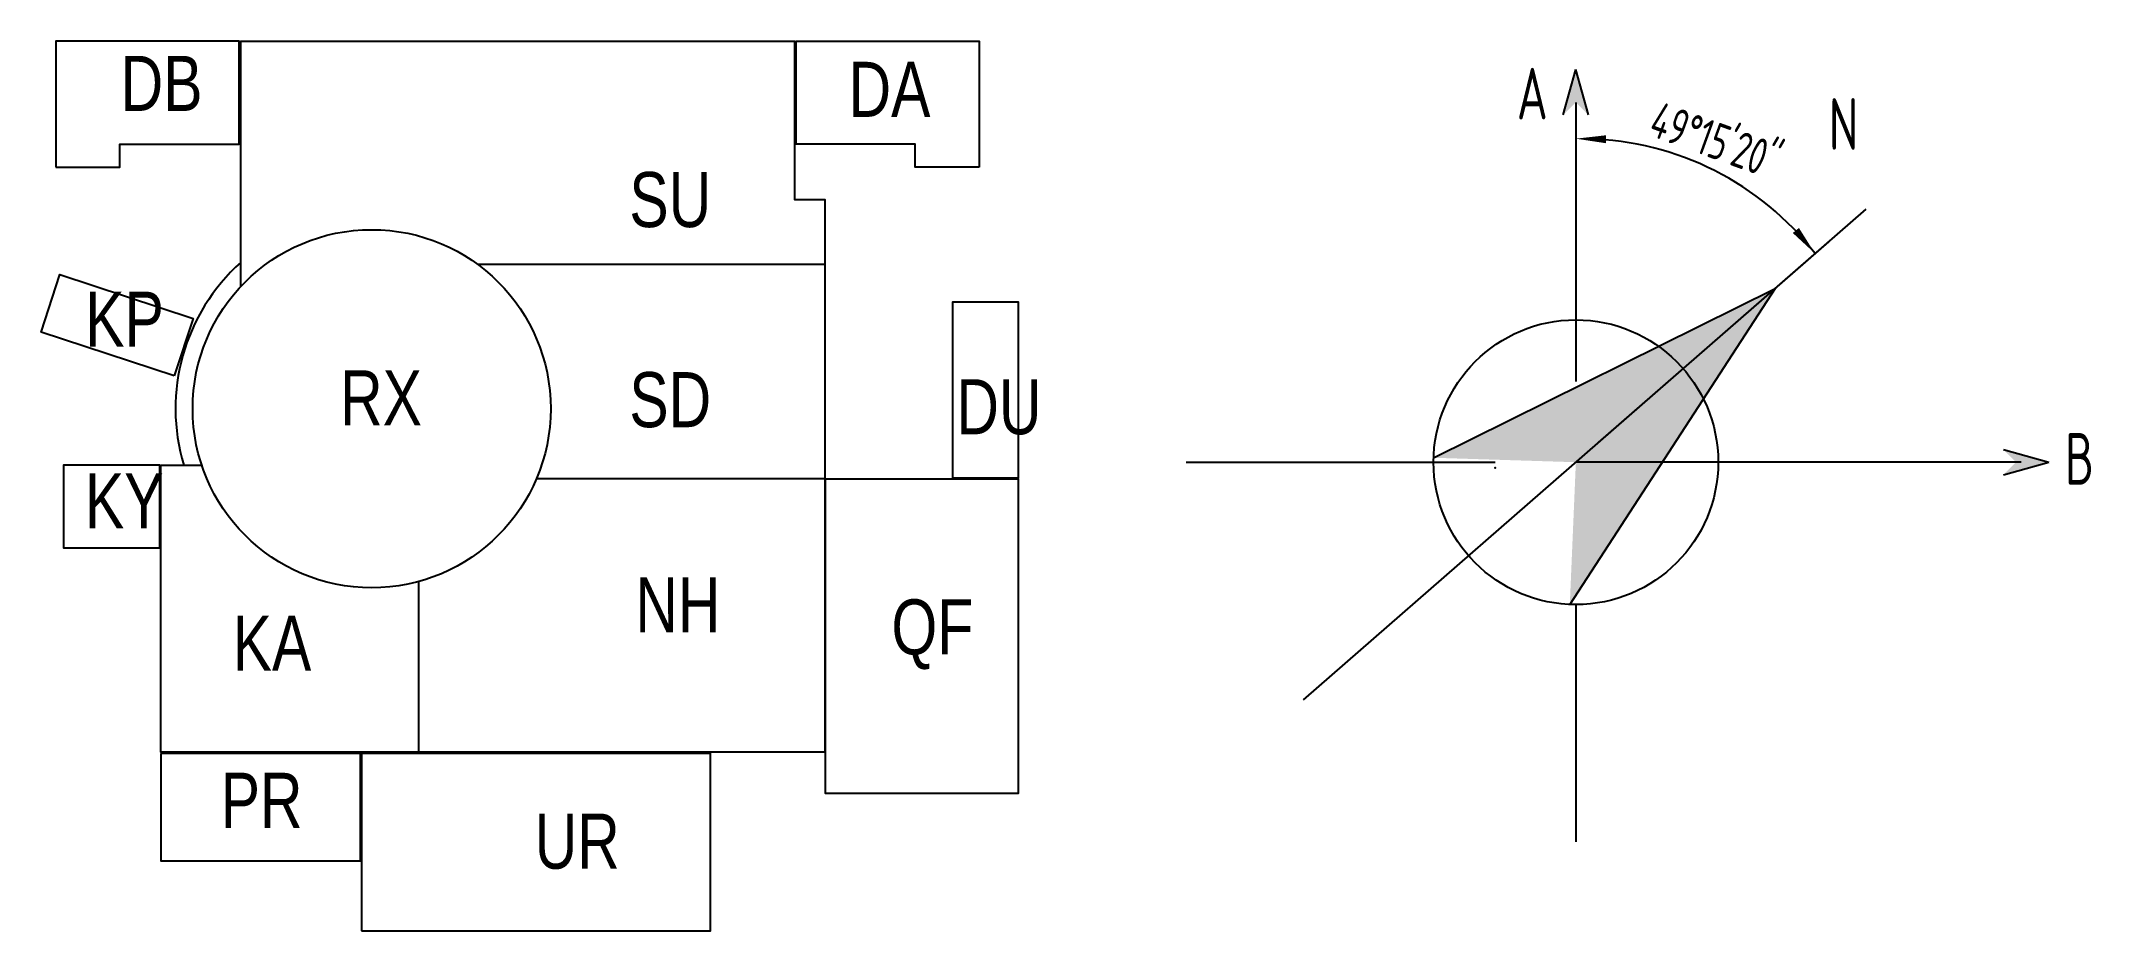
# Model space of a CAD drawing. Header units: millimetres. Extents: x -961 to 4995, y -1517 to 1068.
import ezdxf

# ---------------------------------------------------------------- set-up
doc = ezdxf.new("R2010")
doc.units = ezdxf.units.MM
doc.header["$LTSCALE"] = 1000
for name, color, linetype in [('DIM', 3, 'Continuous'), ('土建', 4, 'Continuous'), ('指北针', 3, 'Continuous')]:
    doc.layers.add(name, color=color, linetype=linetype)
doc.styles.add('TSSD_Dimension', font='Tssdeng.shx', dxfattribs={"width": 0.7, "bigfont": 'hztxt.shx'})

# ---------------------------------------------------------------- blocks, each defined once
blk = doc.blocks.new('_ClosedBlank')
at = {"color": 0}
blk.add_lwpolyline([(0, 0, 0, 0.658, 0), (-2.5, 0, 0.658, 0.658, 0)], format="xyseb", dxfattribs=at)

msp = doc.modelspace()

# ---------------------------------------------------------------- linework, layer by layer
at = {"layer": 'DIM'}
msp.add_arc((3513.9, -74.8), 858.6, 37.70894, 88.71438, dxfattribs=at)
at = {"layer": '土建', "color": 3, "linetype": 'ByBlock'}
for p, q in [((3498.2, 889.8), (3498.2, 79.2)), ((2706.6, -845.3), (4341.2, 579.3)), ((3564.2, -97.9), (4232.9, 485)), ((2366.1, -155.5), (3263.5, -155.5)), ((4791.5, -155.1), (3498.2, -155.4)), ((3498.2, -568.9), (3498.2, -1258.1))]:
    msp.add_line(p, q, dxfattribs=at)
at = {"layer": '土建', "color": 0, "linetype": 'ByBlock'}
for p, q in [((1316, 418.4), (308.8, 418.4)), ((1316, -204), (478.3, -204)), ((137, -998), (137, -501.6))]:
    msp.add_line(p, q, dxfattribs=at)
for points in [[(-917.2, 702), (-731.2, 702), (-731.2, 768), (-385.2, 768), (-385.2, 1068), (-917.2, 1068), (-917.2, 702)], [(-380, 355), (-380, 1068), (1228, 1068), (1228, 608), (1316, 608), (1316, -998), (-612.2, -998), (-612.2, -164), (-493.5, -164)], [(1765.2, 702), (1579.2, 702), (1579.2, 768), (1233.2, 768), (1233.2, 1068), (1765.2, 1068), (1765.2, 702)], [(-612.2, -1001), (-612.2, -1313), (-32.2, -1313), (-32.2, -1001), (-612.2, -1001)]]:
    msp.add_lwpolyline(points, dxfattribs=at)
for points in [[(-573.6, 95), (-960.6, 222.1), (-905.9, 389.4), (-518.1, 262)], [(1688, -202), (1688, 310), (1878, 310), (1878, -202)], [(-615.2, -164), (-895.2, -164), (-895.2, -404), (-615.2, -404)], [(1318, -204), (1878, -204), (1878, -1118), (1318, -1118)], [(-30, -1517), (984, -1517), (984, -1001), (-30, -1001)]]:
    msp.add_lwpolyline(points, close=True, dxfattribs=at)
at = {"layer": '土建', "color": 3, "linetype": 'ByBlock'}
msp.add_lwpolyline([(3084.9, -142.5), (4077, 349.1), (3480.6, -568.5)], dxfattribs=at)
at = {"layer": '土建', "color": 0, "linetype": 'ByBlock'}
msp.add_circle((0, 0), 520, dxfattribs=at)
at = {"layer": '土建', "color": 3, "linetype": 'ByBlock'}
msp.add_circle((3498.2, -155.4), 413.5, dxfattribs=at)
at = {"layer": '土建', "color": 0, "linetype": 'ByBlock'}
msp.add_arc((0, 0), 570, 131.81448, 196.72146, dxfattribs=at)
at = {"layer": '土建', "color": 3, "linetype": 'ByBlock'}
msp.add_point((3264.1, -171.9), dxfattribs=at)
msp.add_point((3264.1, -171.9), dxfattribs=at)
for points in [[(3498.2, -155.4), (3084.9, -142.5), (4077, 349.1)], [(3480.6, -568.5), (4077, 349.1), (3498.2, -155.4)]]:
    msp.add_solid(points, dxfattribs=at)
at = {"layer": '指北针'}
for p, q in [((3461.6, 853.3), (3498.2, 985.7)), ((3534.7, 853.2), (3498.2, 985.7)), ((4740.2, -118.5), (4872.6, -155.1)), ((4740.1, -191.6), (4872.6, -155.1))]:
    msp.add_line(p, q, dxfattribs=at)
for points in [[(3498.2, 889.8), (3461.6, 853.3), (3498.2, 985.7)], [(3534.7, 853.2), (3498.2, 985.7), (3498.2, 889.8)], [(4776.7, -155.1), (4740.2, -118.5), (4872.6, -155.1)], [(4740.1, -191.6), (4872.6, -155.1), (4776.7, -155.1)]]:
    msp.add_solid(points, dxfattribs=at)

# ---------------------------------------------------------------- block references
at = {"layer": 'DIM', "xscale": 35, "yscale": 35, "zscale": 35}
for p, rotation in [((3498.2, 784.3), 178.9328260940947), ((4193.2, 450.4), 309.6818684358205)]:
    msp.add_blockref('_ClosedBlank', p, dxfattribs=dict(at, rotation=rotation))

# ---------------------------------------------------------------- texts
at = {"color": 0, "linetype": 'ByBlock', "width": 0.8}
for s, p in [('DB', (-729.2, 864.9)), ('DA', (1385.3, 847.6)), ('SU', (748.5, 527.5)), ('KP', (-832, 179.9)), ('RX', (-91.7, -48.5)), ('SD', (748.5, -53.7)), ('DU', (1698.6, -74.2)), ('KY', (-832.9, -347.6)), ('NH', (766, -649.3)), ('QF', (1509.9, -713.8)), ('KA', (-403.8, -761.2)), ('PR', (-438.6, -1217.4)), ('UR', (473.6, -1336.1))]:
    msp.add_text(s, height=160, dxfattribs=at).set_placement(p)
at = {"layer": 'DIM', "color": 7, "insert": (3904.8, 778.9), "char_height": 105, "attachment_point": 5, "rotation": 340.03709, "style": 'TSSD_Dimension'}
msp.add_mtext('\\A1;49°15\'20"', dxfattribs=at)
at = {"layer": '指北针', "style": 'TSSD_Dimension', "width": 0.7}
for s, p in [('A', (3326.6, 840.4)), ('N', (4232.9, 751.6)), ('B', (4918.6, -220.5))]:
    msp.add_text(s, height=150, dxfattribs=at).set_placement(p)

doc.saveas('drawing.dxf')
